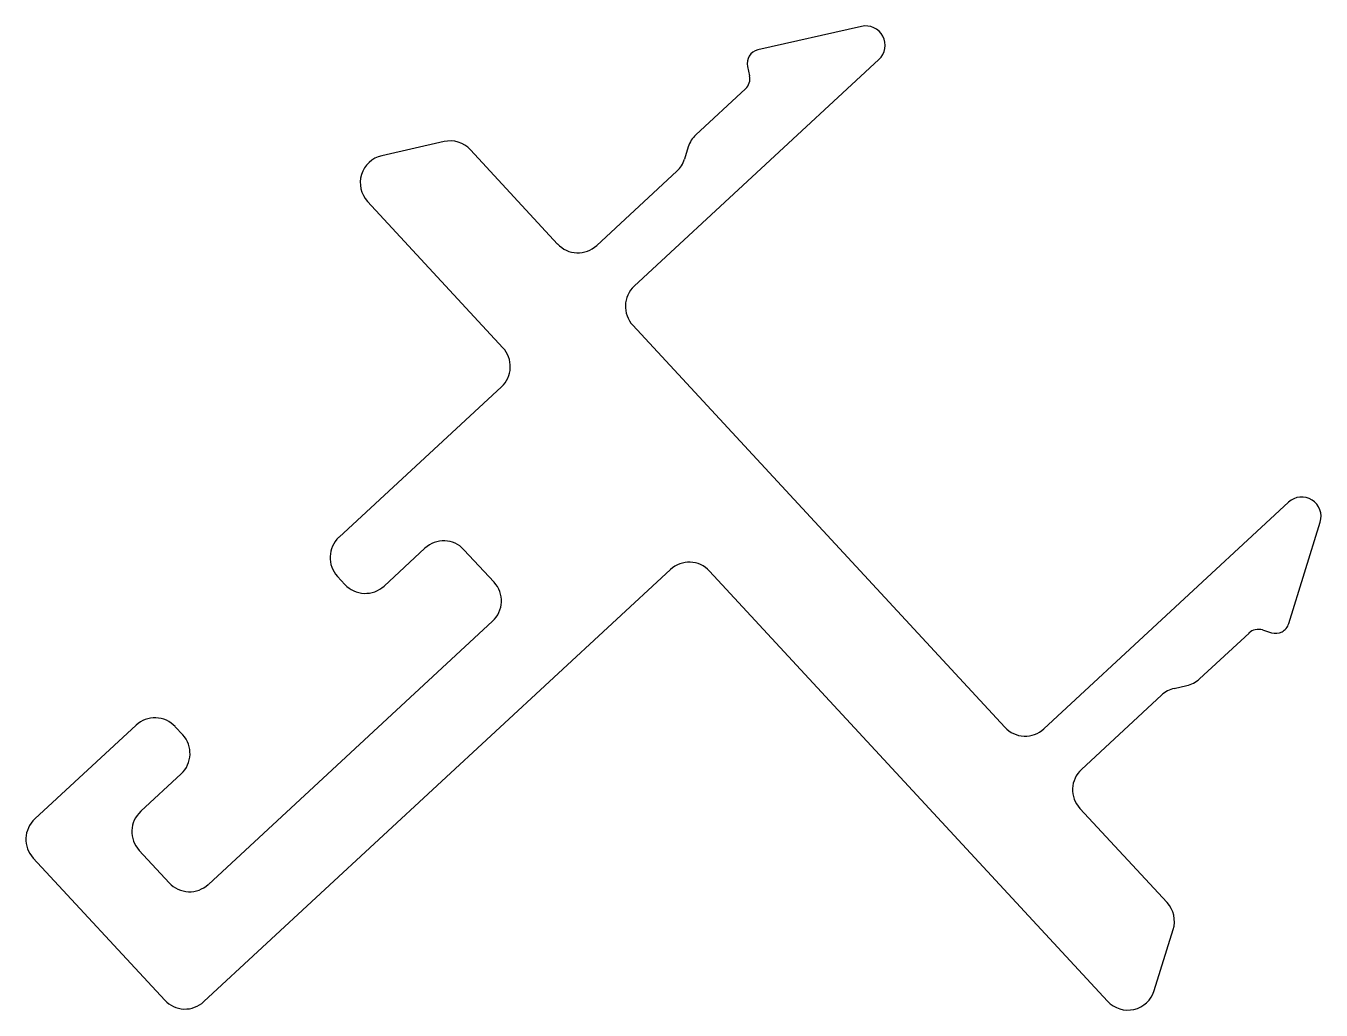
# Model space of a CAD drawing. Extents: x -9 to 14.4, y 4.2 to 22.
import ezdxf

# ---------------------------------------------------------------- set-up
doc = ezdxf.new("R2010")
doc.units = 0
doc.layers.get('0').update_dxf_attribs({"linetype": 'CONTINUOUS'})

msp = doc.modelspace()

# ---------------------------------------------------------------- linework, layer by layer
for p, q in [((6.08, 22.023), (4.206, 21.598)), ((1.969, 17.328), (6.395, 21.425)), ((4.017, 21.299), (4.055, 21.132)), ((3.981, 20.894), (3.084, 20.064)), ((-1.47, 19.94), (-2.596, 19.685)), ((0.583, 18.089), (-0.993, 19.792)), ((2.946, 19.845), (2.878, 19.623)), ((2.74, 19.404), (1.29, 18.062)), ((-2.853, 18.857), (-0.405, 16.213)), ((8.67, 9.353), (1.942, 16.622)), ((-0.432, 15.506), (-3.37, 12.787)), ((13.803, 13.422), (9.377, 9.326)), ((13.806, 11.226), (14.375, 13.062)), ((-2.555, 11.906), (-1.817, 12.59)), ((-1.11, 12.563), (-0.567, 11.976)), ((-5.815, 4.392), (2.624, 12.204)), ((-3.398, 12.08), (-3.262, 11.934)), ((3.331, 12.177), (10.529, 4.4)), ((-0.594, 11.269), (-5.733, 6.512)), ((12.19, 10.226), (13.087, 11.056)), ((13.33, 11.112), (13.493, 11.061)), ((11.735, 10.054), (11.961, 10.106)), ((10.056, 8.592), (11.506, 9.934)), ((-7.04, 9.39), (-8.872, 7.695)), ((-6.197, 9.216), (-6.333, 9.363)), ((-6.956, 7.833), (-6.225, 8.51)), ((11.605, 6.182), (10.029, 7.885)), ((-6.44, 6.539), (-6.983, 7.126)), ((-8.899, 6.988), (-6.522, 4.419)), ((11.374, 4.592), (11.716, 5.695))]:
    msp.add_line(p, q)
for centre, radius, start, end in [((6.157, 21.682), 0.35, 312.7884, 102.7884), ((4.261, 21.354), 0.25, 102.7884, 192.7884), ((3.811, 21.077), 0.25, 312.7884, 12.7884), ((-1.36, 19.453), 0.5, 42.7884, 102.7884), ((3.424, 19.697), 0.5, 132.7884, 162.7884), ((-2.486, 19.197), 0.5, 102.7884, 222.7884), ((2.4, 19.771), 0.5, 312.7884, 342.7884), ((0.95, 18.429), 0.5, 222.7884, 312.7884), ((2.309, 16.961), 0.5, 132.7884, 222.7884), ((-0.772, 15.873), 0.5, 312.7884, 42.7902), ((14.04, 13.165), 0.35, 342.7884, 132.7884), ((-3.031, 12.42), 0.5, 132.7884, 222.7884), ((-1.477, 12.223), 0.5, 42.7884, 132.7884), ((2.964, 11.837), 0.5, 42.7963, 132.7884), ((-0.933, 11.636), 0.5, 312.7884, 42.7884), ((-2.895, 12.273), 0.5, 222.7884, 312.7884), ((13.256, 10.873), 0.25, 72.7884, 132.7884), ((13.567, 11.3), 0.25, 252.7884, 342.7884), ((11.85, 10.593), 0.5, 282.7884, 312.7884), ((11.846, 9.567), 0.5, 102.7884, 132.7884), ((-6.7, 9.024), 0.5, 42.7884, 132.7891), ((-6.564, 8.877), 0.5, 312.7884, 42.7884), ((9.037, 9.692), 0.5, 222.7884, 312.7884), ((10.396, 8.225), 0.5, 132.7884, 222.7884), ((-6.616, 7.466), 0.5, 132.7884, 222.7884), ((-8.532, 7.328), 0.5, 132.7891, 222.7884), ((-6.073, 6.879), 0.5, 222.7884, 312.7884), ((11.238, 5.843), 0.5, 342.7884, 42.7884), ((10.896, 4.74), 0.5, 222.7884, 342.7884), ((-6.155, 4.759), 0.5, 222.7884, 312.7884)]:
    msp.add_arc(centre, radius, start, end)

doc.saveas('drawing.dxf')
